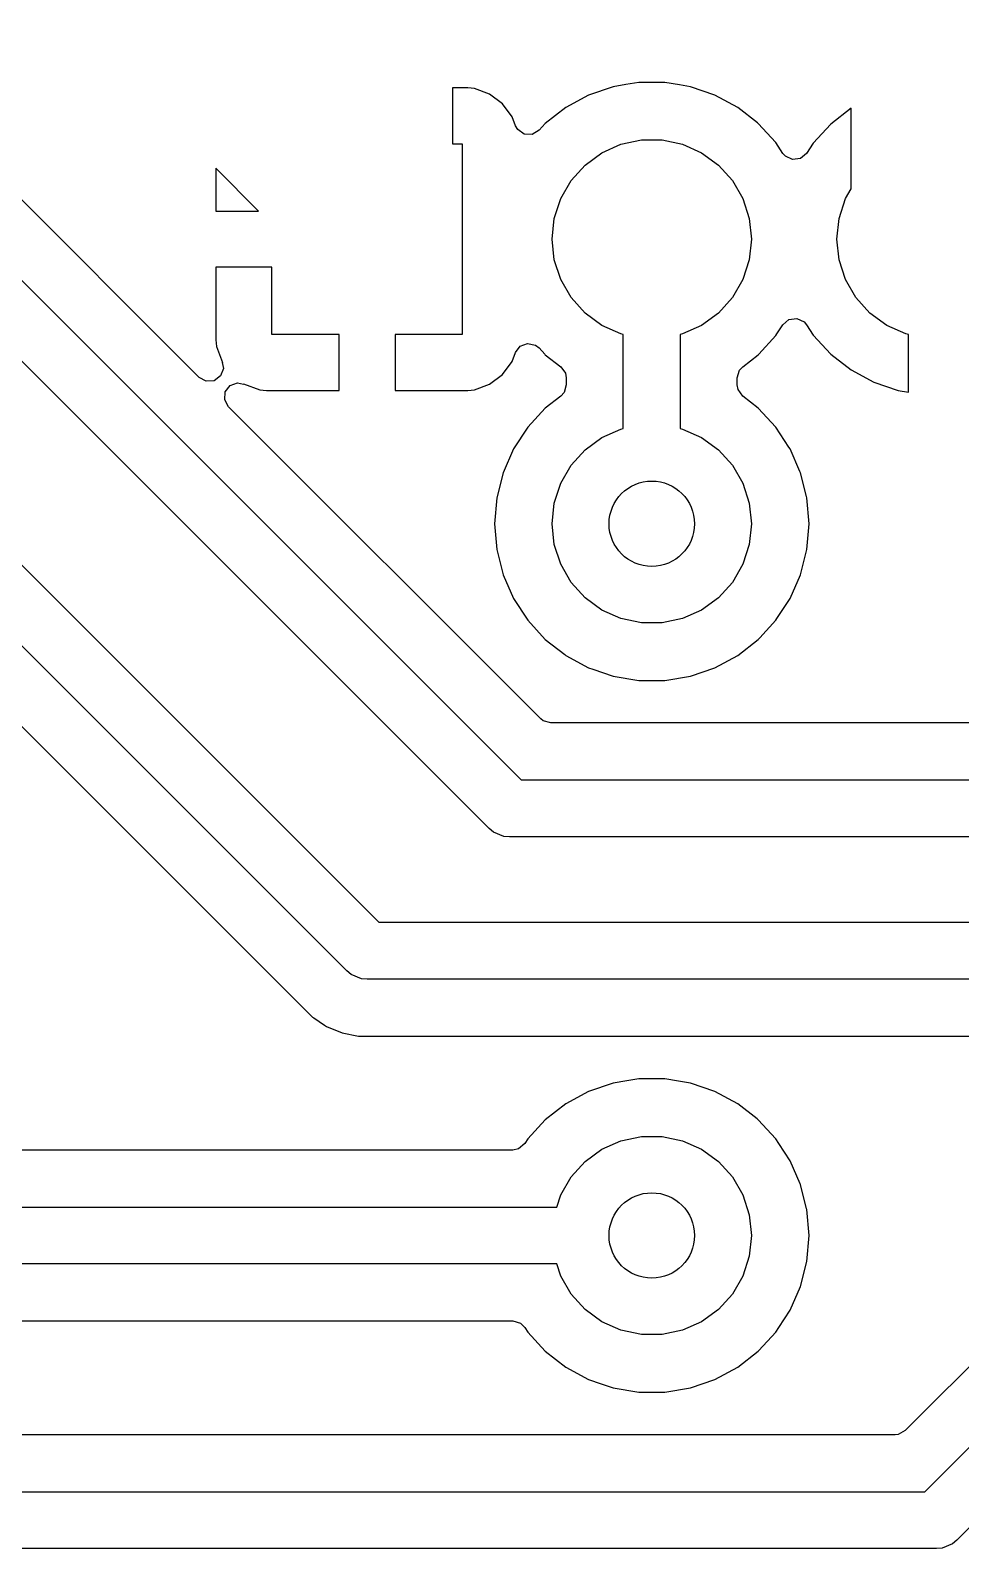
# Model space of a CAD drawing. Extents: x 118.1 to 188.6, y -116.2 to -61.6.
# Drawn here: x 156.38 to 164.68, y -91.69 to -78.15 of the extents above; entities that cross this region are included whole.
import ezdxf

# ---------------------------------------------------------------- set-up
doc = ezdxf.new("R2010")
doc.units = 0
doc.layers.add('BLACK', color=7, linetype='CONTINUOUS')

msp = doc.modelspace()

# ---------------------------------------------------------------- linework, layer by layer
at = {"layer": 'BLACK', "linetype": 'CONTINUOUS'}
for p, q in [((157.885924, -81.245086), (154.788569, -78.14773)), ((154.482105, -78.560395), (160.75771, -84.836)), ((160.28034, -78.66), (160.1445, -78.66)), ((160.1445, -78.66), (160.1445, -79.16)), ((160.339871, -78.6664), (160.28034, -78.66)), ((160.474589, -78.716647), (160.339871, -78.6664)), ((161.578253, -78.650621), (161.359209, -78.725818)), ((161.57826, -78.650619), (161.578253, -78.650621)), ((161.692377, -78.631576), (161.57826, -78.650619)), ((161.8067, -78.6125), (161.692377, -78.631576)), ((162.0383, -78.6125), (161.8067, -78.6125)), ((162.168617, -78.634246), (162.0383, -78.6125)), ((162.266739, -78.650619), (162.168617, -78.634246)), ((162.266746, -78.650621), (162.266739, -78.650619)), ((162.48579, -78.725818), (162.266746, -78.650621)), ((160.589689, -78.80281), (160.474589, -78.716647)), ((160.675852, -78.91791), (160.589689, -78.80281)), ((161.155519, -78.83605), (160.972751, -78.978305)), ((161.15552, -78.836049), (161.155519, -78.83605)), ((161.359207, -78.725819), (161.15552, -78.836049)), ((161.359209, -78.725818), (161.359207, -78.725819)), ((162.485792, -78.725819), (162.48579, -78.725818)), ((162.689479, -78.836049), (162.485792, -78.725819)), ((162.68948, -78.83605), (162.689479, -78.836049)), ((162.864001, -78.971886), (162.68948, -78.83605)), ((160.705757, -78.998089), (160.675852, -78.91791)), ((162.872251, -78.978307), (162.864001, -78.971886)), ((163.700185, -78.843191), (163.518531, -78.984578)), ((163.700186, -78.84319), (163.700185, -78.843191)), ((163.7005, -78.84302), (163.700186, -78.84319)), ((163.7005, -79.561562), (163.7005, -78.84302)), ((160.472895, -85.269605), (154.19729, -78.994)), ((160.726151, -79.033669), (160.705757, -78.998089)), ((160.784696, -79.073831), (160.726151, -79.033669)), ((160.855661, -79.075966), (160.784696, -79.073831)), ((160.916514, -79.039395), (160.855661, -79.075966)), ((160.972751, -78.978305), (160.916514, -79.039395)), ((163.029104, -79.148695), (162.872251, -78.978307)), ((163.518526, -78.984582), (163.362629, -79.153932)), ((163.518531, -78.984578), (163.518526, -78.984582)), ((160.1445, -79.16), (160.2325, -79.16)), ((160.2325, -79.16), (160.2325, -80.86)), ((161.327643, -79.349344), (161.478, -79.240103)), ((161.478, -79.240103), (161.647784, -79.164511)), ((161.647784, -79.164511), (161.829574, -79.12587)), ((161.829574, -79.12587), (162.015426, -79.12587)), ((162.015426, -79.12587), (162.197216, -79.164511)), ((162.197216, -79.164511), (162.367, -79.240103)), ((162.367, -79.240103), (162.517357, -79.349344)), ((163.092094, -79.245109), (163.029104, -79.148695)), ((163.114351, -79.270795), (163.092094, -79.245109)), ((163.30306, -79.24511), (163.249056, -79.291198)), ((163.362629, -79.153932), (163.30306, -79.24511)), ((158.41408, -79.76), (158.0325, -79.37842)), ((158.0325, -79.37842), (158.0325, -79.76)), ((161.203284, -79.487459), (161.327643, -79.349344)), ((162.517357, -79.349344), (162.641716, -79.487459)), ((163.178708, -79.300773), (163.114351, -79.270795)), ((163.249056, -79.291198), (163.178708, -79.300773)), ((161.110358, -79.648411), (161.203284, -79.487459)), ((162.641716, -79.487459), (162.734642, -79.648411)), ((161.052927, -79.825167), (161.110358, -79.648411)), ((162.734642, -79.648411), (162.792073, -79.825167)), ((163.592927, -79.825167), (163.650358, -79.648411)), ((163.650358, -79.648411), (163.7005, -79.561562)), ((158.0325, -79.76), (158.41408, -79.76)), ((161.0335, -80.01), (161.052927, -79.825167)), ((162.792073, -79.825167), (162.8115, -80.01)), ((163.5735, -80.01), (163.592927, -79.825167)), ((161.052927, -80.194833), (161.0335, -80.01)), ((162.8115, -80.01), (162.792073, -80.194833)), ((163.592927, -80.194833), (163.5735, -80.01)), ((158.5325, -80.26), (158.0325, -80.26)), ((158.0325, -80.26), (158.0325, -80.90784)), ((158.5325, -80.86), (158.5325, -80.26)), ((161.110358, -80.371589), (161.052927, -80.194833)), ((162.792073, -80.194833), (162.734642, -80.371589)), ((163.650358, -80.371589), (163.592927, -80.194833)), ((161.203284, -80.532541), (161.110358, -80.371589)), ((162.734642, -80.371589), (162.641716, -80.532541)), ((163.743284, -80.532541), (163.650358, -80.371589)), ((161.327643, -80.670656), (161.203284, -80.532541)), ((162.641716, -80.532541), (162.517357, -80.670656)), ((163.867643, -80.670656), (163.743284, -80.532541)), ((161.478, -80.779897), (161.327643, -80.670656)), ((162.517357, -80.670656), (162.367, -80.779897)), ((163.092094, -80.774889), (163.146097, -80.728802)), ((163.146097, -80.728802), (163.216445, -80.719226)), ((163.216445, -80.719226), (163.280802, -80.749203)), ((164.018, -80.779897), (163.867643, -80.670656)), ((159.1325, -80.86), (158.5325, -80.86)), ((159.1325, -81.36), (159.1325, -80.86)), ((160.2325, -80.86), (159.6325, -80.86)), ((159.6325, -80.86), (159.6325, -81.36)), ((161.647784, -80.855489), (161.478, -80.779897)), ((161.6685, -80.859892), (161.647784, -80.855489)), ((161.6685, -81.700107), (161.6685, -80.859892)), ((162.197216, -80.855489), (162.1765, -80.859892)), ((162.1765, -80.859892), (162.1765, -81.700107)), ((162.367, -80.779897), (162.197216, -80.855489)), ((163.029104, -80.871304), (163.038904, -80.856304)), ((163.038904, -80.856304), (163.092094, -80.774889)), ((163.280802, -80.749203), (163.30306, -80.77489)), ((163.30306, -80.77489), (163.362627, -80.866065)), ((163.362627, -80.866065), (163.518526, -81.035417)), ((164.187784, -80.855489), (164.018, -80.779897)), ((164.2125, -80.860742), (164.187784, -80.855489)), ((164.2125, -81.376487), (164.2125, -80.860742)), ((158.0325, -80.90784), (158.0389, -80.967371)), ((158.0389, -80.967371), (158.092297, -81.110533)), ((160.705757, -81.02191), (160.748303, -80.965074)), ((160.748303, -80.965074), (160.814823, -80.940263)), ((160.814823, -80.940263), (160.884198, -80.955354)), ((160.884198, -80.955354), (160.916515, -80.980605)), ((160.916515, -80.980605), (160.966976, -81.035421)), ((162.878024, -81.035421), (163.029104, -80.871304)), ((154.482105, -81.100395), (159.48771, -86.106)), ((158.092297, -81.110533), (158.089118, -81.111718)), ((158.089118, -81.111718), (158.100695, -81.165024)), ((160.589689, -81.217189), (160.675852, -81.102089)), ((160.675852, -81.102089), (160.705757, -81.02191)), ((160.966976, -81.035421), (160.972755, -81.041698)), ((160.972755, -81.041698), (161.111392, -81.149604)), ((162.733605, -81.149605), (162.872245, -81.041698)), ((162.872245, -81.041698), (162.878024, -81.035421)), ((163.518526, -81.035417), (163.518531, -81.035421)), ((163.518531, -81.035421), (163.700185, -81.176808)), ((157.948192, -81.279102), (157.885924, -81.245086)), ((158.01901, -81.274062), (157.948192, -81.279102)), ((158.07586, -81.231536), (158.01901, -81.274062)), ((158.100695, -81.165024), (158.07586, -81.231536)), ((160.474589, -81.303352), (160.589689, -81.217189)), ((161.111392, -81.149604), (161.152862, -81.207227)), ((161.152862, -81.207227), (161.16, -81.249034)), ((161.16, -81.249034), (161.16, -81.310965)), ((162.685, -81.249034), (162.705002, -81.180913)), ((162.685, -81.310965), (162.685, -81.249034)), ((162.705002, -81.180913), (162.733605, -81.149605)), ((163.700185, -81.176808), (163.700186, -81.176809)), ((163.700186, -81.176809), (163.902633, -81.286368)), ((158.113387, -81.444263), (158.118452, -81.373448)), ((158.118452, -81.373448), (158.160999, -81.316612)), ((158.160999, -81.316612), (158.227519, -81.291801)), ((158.227519, -81.291801), (158.28078, -81.303384)), ((158.28078, -81.303384), (158.281967, -81.300203)), ((158.281967, -81.300203), (158.425128, -81.353599)), ((158.425128, -81.353599), (158.484659, -81.359999)), ((158.484659, -81.359999), (158.484676, -81.36)), ((158.484676, -81.36), (159.1325, -81.36)), ((159.6325, -81.36), (160.280324, -81.36)), ((160.280324, -81.36), (160.28034, -81.359999)), ((160.28034, -81.359999), (160.339871, -81.353599)), ((160.339871, -81.353599), (160.474589, -81.303352)), ((161.111391, -81.410396), (160.972754, -81.518301)), ((161.139998, -81.379086), (161.111391, -81.410396)), ((161.16, -81.310965), (161.139998, -81.379086)), ((162.692138, -81.352771), (162.685, -81.310965)), ((162.733609, -81.410396), (162.692138, -81.352771)), ((162.872245, -81.518301), (162.733609, -81.410396)), ((163.902633, -81.286368), (163.902635, -81.286369)), ((163.902635, -81.286369), (164.120347, -81.361109)), ((164.120347, -81.361109), (164.120354, -81.361111)), ((164.120354, -81.361111), (164.2125, -81.376487)), ((159.202895, -86.539605), (154.19729, -81.534)), ((158.147413, -81.506575), (158.113387, -81.444263)), ((160.931433, -84.290595), (158.147413, -81.506575)), ((160.972749, -81.518306), (160.815895, -81.688695)), ((160.972754, -81.518301), (160.972749, -81.518306)), ((162.87225, -81.518306), (162.872245, -81.518301)), ((163.029104, -81.688695), (162.87225, -81.518306)), ((160.815895, -81.688695), (160.689222, -81.882584)), ((161.327643, -81.889344), (161.478, -81.780103)), ((161.478, -81.780103), (161.647784, -81.704511)), ((161.647784, -81.704511), (161.6685, -81.700107)), ((162.1765, -81.700107), (162.197216, -81.704511)), ((162.197216, -81.704511), (162.367, -81.780103)), ((162.367, -81.780103), (162.517357, -81.889344)), ((163.145929, -81.86751), (163.029104, -81.688695)), ((160.689222, -81.882584), (160.596191, -82.094673)), ((161.203284, -82.027459), (161.327643, -81.889344)), ((162.517357, -81.889344), (162.641716, -82.027459)), ((163.155777, -81.882584), (163.145929, -81.86751)), ((163.244159, -82.084075), (163.155777, -81.882584)), ((154.023567, -82.079405), (158.89643, -86.952269)), ((161.110358, -82.188411), (161.203284, -82.027459)), ((162.641716, -82.027459), (162.734642, -82.188411)), ((163.248808, -82.094673), (163.244159, -82.084075)), ((160.596188, -82.09468), (160.539337, -82.319178)), ((160.596191, -82.094673), (160.596188, -82.09468)), ((161.052927, -82.365167), (161.110358, -82.188411)), ((162.734642, -82.188411), (162.792073, -82.365167)), ((163.248811, -82.09468), (163.248808, -82.094673)), ((163.302276, -82.30581), (163.248811, -82.09468)), ((160.539335, -82.319187), (160.52021, -82.55)), ((160.539337, -82.319178), (160.539335, -82.319187)), ((163.305665, -82.319191), (163.302276, -82.30581)), ((163.32479, -82.55), (163.305665, -82.319191)), ((161.0335, -82.55), (161.052927, -82.365167)), ((162.792073, -82.365167), (162.8115, -82.55)), ((160.52021, -82.55), (160.539335, -82.780812)), ((161.052927, -82.734833), (161.0335, -82.55)), ((162.8115, -82.55), (162.792073, -82.734833)), ((163.305665, -82.780809), (163.32479, -82.55)), ((161.110358, -82.911589), (161.052927, -82.734833)), ((162.792073, -82.734833), (162.734642, -82.911589)), ((160.539335, -82.780812), (160.539337, -82.780821)), ((160.539337, -82.780821), (160.596188, -83.005319)), ((163.24881, -83.005323), (163.305665, -82.780809)), ((160.596188, -83.005319), (160.596191, -83.005326)), ((160.596191, -83.005326), (160.689222, -83.217415)), ((161.203284, -83.072541), (161.110358, -82.911589)), ((162.734642, -82.911589), (162.641716, -83.072541)), ((163.155777, -83.217416), (163.24881, -83.005323)), ((161.327643, -83.210656), (161.203284, -83.072541)), ((162.641716, -83.072541), (162.517357, -83.210656)), ((160.689222, -83.217415), (160.815895, -83.411304)), ((161.478, -83.319897), (161.327643, -83.210656)), ((162.517357, -83.210656), (162.367, -83.319897)), ((163.038904, -83.396304), (163.155777, -83.217416)), ((160.815895, -83.411304), (160.972748, -83.581692)), ((161.647784, -83.395489), (161.478, -83.319897)), ((161.829574, -83.43413), (161.647784, -83.395489)), ((162.015426, -83.43413), (161.829574, -83.43413)), ((162.197216, -83.395489), (162.015426, -83.43413)), ((162.367, -83.319897), (162.197216, -83.395489)), ((162.886054, -83.566698), (163.029104, -83.411304)), ((163.029104, -83.411304), (163.038904, -83.396304)), ((162.872245, -83.581698), (162.886054, -83.566698)), ((160.972748, -83.581692), (160.972753, -83.581696)), ((160.972753, -83.581696), (160.972755, -83.581698)), ((160.972755, -83.581698), (161.146316, -83.716786)), ((162.68948, -83.72395), (162.872245, -83.581698)), ((161.146316, -83.716786), (161.155519, -83.723949)), ((161.155519, -83.723949), (161.15552, -83.72395)), ((161.15552, -83.72395), (161.359207, -83.83418)), ((161.359207, -83.83418), (161.359209, -83.834181)), ((161.359209, -83.834181), (161.395988, -83.846807)), ((161.395988, -83.846807), (161.578258, -83.90938)), ((162.266742, -83.90938), (162.485793, -83.83418)), ((162.485793, -83.83418), (162.68948, -83.72395)), ((161.578258, -83.90938), (161.8067, -83.9475)), ((161.8067, -83.9475), (161.806704, -83.9475)), ((161.806704, -83.9475), (162.038296, -83.9475)), ((162.038296, -83.9475), (162.0383, -83.9475)), ((162.0383, -83.9475), (162.266742, -83.90938)), ((160.952407, -84.307498), (160.931433, -84.290595)), ((161.020528, -84.3275), (160.952407, -84.307498)), ((174.474581, -84.3275), (161.020528, -84.3275)), ((160.75771, -84.836), (174.563517, -84.836)), ((160.511385, -85.301193), (160.472895, -85.269605)), ((160.602947, -85.339119), (160.511385, -85.301193)), ((160.6525, -85.344), (160.602947, -85.339119)), ((174.6225, -85.344), (160.6525, -85.344)), ((159.48771, -86.106), (170.8125, -86.106)), ((159.24138, -86.571188), (159.202895, -86.539605)), ((159.241385, -86.571193), (159.24138, -86.571188)), ((159.332947, -86.609119), (159.241385, -86.571193)), ((159.3825, -86.614), (159.332947, -86.609119)), ((170.70729, -86.614), (159.3825, -86.614)), ((158.89643, -86.952269), (158.896434, -86.952272)), ((158.896434, -86.952272), (158.896435, -86.952273)), ((158.896435, -86.952273), (158.906994, -86.959328)), ((158.906994, -86.959328), (159.00188, -87.022728)), ((159.00188, -87.022728), (159.001879, -87.022728)), ((159.001879, -87.022728), (159.021318, -87.035716)), ((159.021318, -87.035716), (159.021317, -87.035716)), ((159.021317, -87.035716), (159.021319, -87.035717)), ((159.021319, -87.035717), (159.021321, -87.035718)), ((159.021321, -87.035718), (159.160087, -87.093197)), ((159.160087, -87.093197), (159.3074, -87.1225)), ((159.3074, -87.1225), (170.444472, -87.1225)), ((161.8067, -87.5025), (161.700102, -87.520288)), ((162.0383, -87.5025), (161.8067, -87.5025)), ((162.160791, -87.52294), (162.0383, -87.5025)), ((161.359207, -87.615819), (161.15552, -87.726049)), ((161.359209, -87.615818), (161.359207, -87.615819)), ((161.578253, -87.540621), (161.359209, -87.615818)), ((161.57826, -87.540619), (161.578253, -87.540621)), ((161.700102, -87.520288), (161.57826, -87.540619)), ((162.266739, -87.540619), (162.160791, -87.52294)), ((162.266746, -87.540621), (162.266739, -87.540619)), ((162.48579, -87.615818), (162.266746, -87.540621)), ((162.485792, -87.615819), (162.48579, -87.615818)), ((162.689479, -87.726049), (162.485792, -87.615819)), ((161.155519, -87.72605), (160.972748, -87.868307)), ((161.15552, -87.726049), (161.155519, -87.72605)), ((162.68948, -87.72605), (162.689479, -87.726049)), ((162.862494, -87.860713), (162.68948, -87.72605)), ((160.972748, -87.868307), (160.815897, -88.038693)), ((162.872251, -87.868307), (162.862494, -87.860713)), ((163.029104, -88.038695), (162.872251, -87.868307)), ((160.815897, -88.038693), (160.788639, -88.080416)), ((161.647784, -88.054511), (161.829574, -88.01587)), ((161.829574, -88.01587), (162.015426, -88.01587)), ((162.015426, -88.01587), (162.197216, -88.054511)), ((163.056361, -88.080416), (163.029104, -88.038695)), ((160.683156, -88.1375), (155.497396, -88.1375)), ((160.734635, -88.126504), (160.683156, -88.1375)), ((160.788639, -88.080416), (160.734635, -88.126504)), ((161.327643, -88.239344), (161.478, -88.130103)), ((161.478, -88.130103), (161.647784, -88.054511)), ((162.197216, -88.054511), (162.367, -88.130103)), ((162.367, -88.130103), (162.517357, -88.239344)), ((163.155777, -88.232584), (163.056361, -88.080416)), ((161.203284, -88.377459), (161.327643, -88.239344)), ((162.517357, -88.239344), (162.641716, -88.377459)), ((163.246342, -88.439052), (163.155777, -88.232584)), ((161.110358, -88.538411), (161.203284, -88.377459)), ((162.641716, -88.377459), (162.734642, -88.538411)), ((163.248808, -88.444673), (163.246342, -88.439052)), ((163.248811, -88.44468), (163.248808, -88.444673)), ((163.303962, -88.662468), (163.248811, -88.44468)), ((161.075401, -88.646), (161.110358, -88.538411)), ((162.734642, -88.538411), (162.792073, -88.715167)), ((155.5725, -88.646), (161.075401, -88.646)), ((162.792073, -88.715167), (162.8115, -88.9)), ((163.305665, -88.669191), (163.303962, -88.662468)), ((163.32479, -88.9), (163.305665, -88.669191)), ((162.8115, -88.9), (162.792073, -89.084833)), ((163.305665, -89.130809), (163.32479, -88.9)), ((162.792073, -89.084833), (162.734642, -89.261589)), ((163.24881, -89.355323), (163.305665, -89.130809)), ((161.075401, -89.154), (155.67771, -89.154)), ((161.110358, -89.261589), (161.075401, -89.154)), ((161.203284, -89.422541), (161.110358, -89.261589)), ((162.734642, -89.261589), (162.641716, -89.422541)), ((165.584058, -89.240102), (164.183565, -90.640596)), ((163.155777, -89.567416), (163.24881, -89.355323)), ((164.35729, -91.186), (166.223791, -89.319498)), ((161.327643, -89.560656), (161.203284, -89.422541)), ((162.641716, -89.422541), (162.517357, -89.560656)), ((155.940528, -89.6625), (160.683156, -89.6625)), ((160.683156, -89.6625), (160.751277, -89.682502)), ((161.478, -89.669897), (161.327643, -89.560656)), ((161.647784, -89.745489), (161.478, -89.669897)), ((162.367, -89.669897), (162.197216, -89.745489)), ((162.517357, -89.560656), (162.367, -89.669897)), ((163.056361, -89.719584), (163.155777, -89.567416)), ((160.751277, -89.682502), (160.788639, -89.719584)), ((160.788639, -89.719584), (160.815897, -89.761306)), ((160.815897, -89.761306), (160.972748, -89.931692)), ((161.829574, -89.78413), (161.647784, -89.745489)), ((162.015426, -89.78413), (161.829574, -89.78413)), ((162.197216, -89.745489), (162.015426, -89.78413)), ((162.877669, -89.925807), (163.029104, -89.761304)), ((163.029104, -89.761304), (163.056361, -89.719584)), ((166.581396, -89.680313), (164.642105, -91.619605)), ((160.972748, -89.931692), (160.972753, -89.931696)), ((160.972753, -89.931696), (160.972755, -89.931698)), ((160.972755, -89.931698), (161.155519, -90.073949)), ((162.68948, -90.07395), (162.872245, -89.931698)), ((162.872245, -89.931698), (162.877669, -89.925807)), ((161.155519, -90.073949), (161.15552, -90.07395)), ((161.15552, -90.07395), (161.359207, -90.18418)), ((162.485793, -90.18418), (162.68948, -90.07395)), ((161.359207, -90.18418), (161.359209, -90.184181)), ((161.359209, -90.184181), (161.471497, -90.222729)), ((162.266742, -90.25938), (162.485793, -90.18418)), ((161.471497, -90.222729), (161.578258, -90.25938)), ((161.578258, -90.25938), (161.8067, -90.2975)), ((161.8067, -90.2975), (161.806704, -90.2975)), ((161.806704, -90.2975), (162.038296, -90.2975)), ((162.038296, -90.2975), (162.0383, -90.2975)), ((162.0383, -90.2975), (162.266742, -90.25938)), ((164.094472, -90.6775), (155.497396, -90.6775)), ((164.121255, -90.67462), (164.094472, -90.6775)), ((164.183565, -90.640596), (164.121255, -90.67462)), ((155.5725, -91.186), (164.35729, -91.186)), ((164.4625, -91.694), (155.67771, -91.694)), ((164.512053, -91.689119), (164.4625, -91.694)), ((164.603615, -91.651193), (164.512053, -91.689119)), ((164.603619, -91.651188), (164.603615, -91.651193)), ((164.642105, -91.619605), (164.603619, -91.651188))]:
    msp.add_line(p, q, dxfattribs=at)
at = {"layer": 'BLACK'}
for centre in [(161.9225, -82.55), (161.9225, -88.9)]:
    msp.add_circle(centre, 0.381, dxfattribs=at)

doc.saveas('drawing.dxf')
